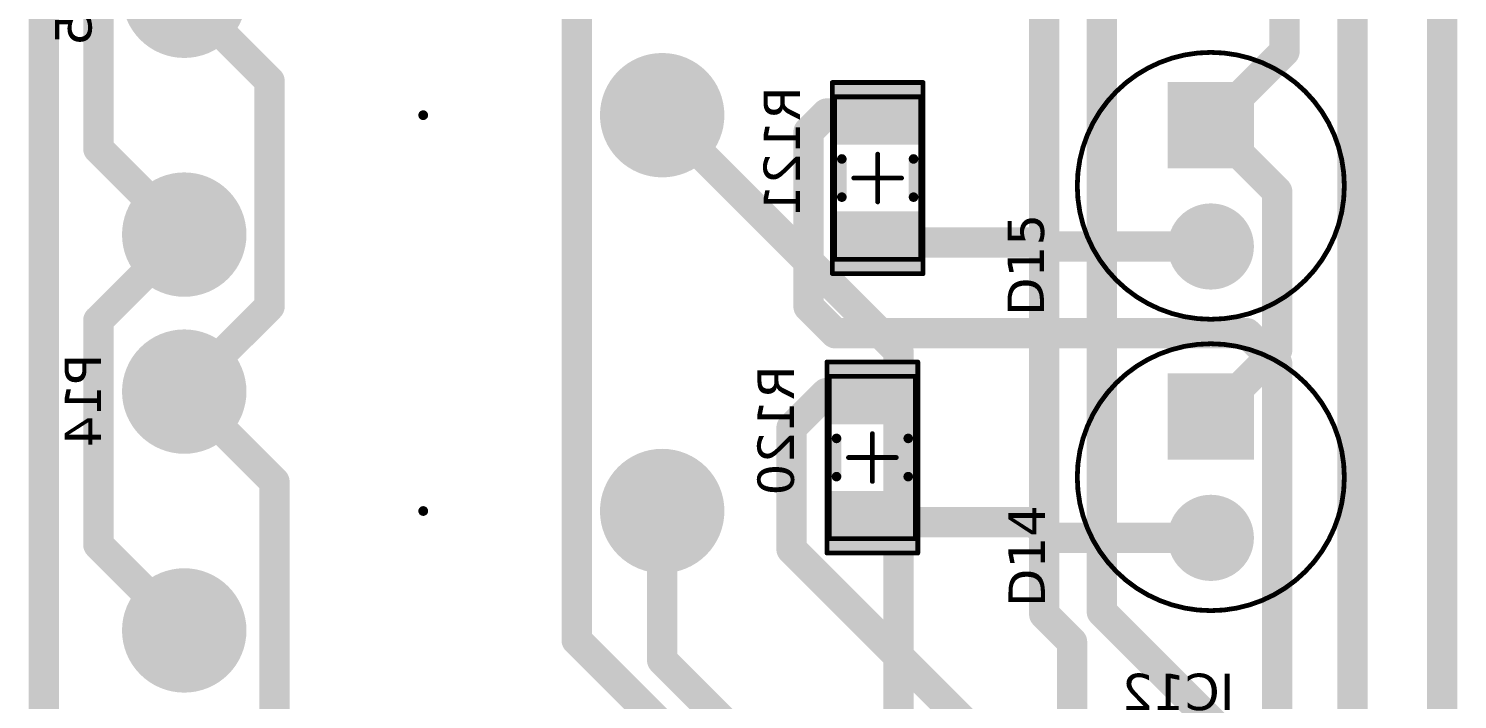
# Model space of a CAD drawing. Header units: millimetres. Extents: x 28 to 434, y 70 to 207.
# Drawn here: x 362.64 to 392.54, y 94.21 to 108.26 of the extents above; entities that cross this region are included whole.
import ezdxf

# ---------------------------------------------------------------- set-up
doc = ezdxf.new("R2010")
doc.units = ezdxf.units.MM
doc.header["$LTSCALE"] = 0.5
doc.layers.get('0').update_dxf_attribs({"color": 250})
for name, color, linetype in [('BottomLayer', 5, 'Continuous'), ('BottomOverlay', 54, 'Continuous'), ('BottomSolder', 6, 'Continuous'), ('Mechanical13', 56, 'Continuous'), ('Mechanical15', 56, 'Continuous'), ('MultiLayer', 9, 'Continuous'), ('TopLayer', 1, 'Continuous'), ('TopOverlay', 2, 'Continuous'), ('TopPaste', 8, 'Continuous'), ('TopSolder', 216, 'Continuous')]:
    doc.layers.add(name, color=color, linetype=linetype)
doc.styles.get("Standard").update_dxf_attribs({"font": 'verdana.ttf'})

# ---------------------------------------------------------------- blocks, each defined once
blk = doc.blocks.new('C1206_16')
at = {"layer": 'Mechanical13', "const_width": 0.1}
for points in [[(-1.7, 0.9), (1.7, 0.9)], [(-1.7, -0.9), (-1.7, 0.9)], [(1.7, -0.9), (1.7, 0.9)], [(-1.7, -0.9), (1.7, -0.9)]]:
    blk.add_lwpolyline(points, dxfattribs=at)
at = {"layer": 'Mechanical13', "const_width": 0.05}
for points in [[(-1.725, 0.9, 1), (-1.675, 0.9, 1)], [(-1.725, 0.9, 1), (-1.675, 0.9, 1)], [(1.675, 0.9, 1), (1.725, 0.9, 1)], [(1.675, 0.9, 1), (1.725, 0.9, 1)], [(-1.725, -0.9, 1), (-1.675, -0.9, 1)], [(-1.725, -0.9, 1), (-1.675, -0.9, 1)], [(1.675, -0.9, 1), (1.725, -0.9, 1)], [(1.675, -0.9, 1), (1.725, -0.9, 1)]]:
    blk.add_lwpolyline(points, format="xyb", close=True, dxfattribs=at)
at = {"layer": 'Mechanical15', "const_width": 0.1}
for points in [[(-2, 0.95), (2, 0.95)], [(-2, -0.95), (-2, 0.95)], [(2, -0.95), (2, 0.95)], [(0, -0.5), (0, 0.5)], [(-0.5, 0), (0.5, 0)], [(-2, -0.95), (2, -0.95)]]:
    blk.add_lwpolyline(points, dxfattribs=at)
at = {"layer": 'Mechanical15', "const_width": 0.05}
for points in [[(-2.025, 0.95, 1), (-1.975, 0.95, 1)], [(-2.025, 0.95, 1), (-1.975, 0.95, 1)], [(1.975, 0.95, 1), (2.025, 0.95, 1)], [(1.975, 0.95, 1), (2.025, 0.95, 1)], [(-0.025, 0.5, 1), (0.025, 0.5, 1)], [(-0.525, 0, 1), (-0.475, 0, 1)], [(0.475, 0, 1), (0.525, 0, 1)], [(-0.025, -0.5, 1), (0.025, -0.5, 1)], [(-2.025, -0.95, 1), (-1.975, -0.95, 1)], [(-2.025, -0.95, 1), (-1.975, -0.95, 1)], [(1.975, -0.95, 1), (2.025, -0.95, 1)], [(1.975, -0.95, 1), (2.025, -0.95, 1)]]:
    blk.add_lwpolyline(points, format="xyb", close=True, dxfattribs=at)
at = {"layer": 'TopLayer'}
for points in [[(-0.8, -0.85), (-0.8, 0.85), (-1.9, -0.85), (-1.9, 0.85)], [(1.9, -0.85), (1.9, 0.85), (0.8, -0.85), (0.8, 0.85)]]:
    blk.add_solid(points, dxfattribs=at)
at = {"layer": 'TopOverlay', "const_width": 0.2}
for points in [[(-0.4, 0.75), (0.4, 0.75)], [(-0.4, -0.75), (0.4, -0.75)]]:
    blk.add_lwpolyline(points, dxfattribs=at)
at = {"layer": 'TopOverlay', "const_width": 0.1}
for points in [[(-0.45, 0.75, 1), (-0.35, 0.75, 1)], [(0.35, 0.75, 1), (0.45, 0.75, 1)], [(-0.45, -0.75, 1), (-0.35, -0.75, 1)], [(0.35, -0.75, 1), (0.45, -0.75, 1)]]:
    blk.add_lwpolyline(points, format="xyb", close=True, dxfattribs=at)
at = {"layer": 'TopPaste'}
for points in [[(-0.8, -0.85), (-0.8, 0.85), (-1.9, -0.85), (-1.9, 0.85)], [(1.9, -0.85), (1.9, 0.85), (0.8, -0.85), (0.8, 0.85)]]:
    blk.add_solid(points, dxfattribs=at)
at = {"layer": 'TopSolder'}
for points in [[(-0.698, -0.952), (-0.698, 0.952), (-2.002, -0.952), (-2.002, 0.952)], [(2.002, -0.952), (2.002, 0.952), (0.698, -0.952), (0.698, 0.952)]]:
    blk.add_solid(points, dxfattribs=at)
blk = doc.blocks.new('C1206_17')
at = {"layer": 'Mechanical13', "const_width": 0.1}
for points in [[(1.7, 0.9), (-1.7, 0.9)], [(-1.7, 0.9), (-1.7, -0.9)], [(1.7, 0.9), (1.7, -0.9)], [(1.7, -0.9), (-1.7, -0.9)]]:
    blk.add_lwpolyline(points, dxfattribs=at)
at = {"layer": 'Mechanical13', "const_width": 0.05}
for points in [[(-1.725, 0.9, 1), (-1.675, 0.9, 1)], [(-1.725, 0.9, 1), (-1.675, 0.9, 1)], [(1.675, 0.9, 1), (1.725, 0.9, 1)], [(1.675, 0.9, 1), (1.725, 0.9, 1)], [(-1.725, -0.9, 1), (-1.675, -0.9, 1)], [(-1.725, -0.9, 1), (-1.675, -0.9, 1)], [(1.675, -0.9, 1), (1.725, -0.9, 1)], [(1.675, -0.9, 1), (1.725, -0.9, 1)]]:
    blk.add_lwpolyline(points, format="xyb", close=True, dxfattribs=at)
at = {"layer": 'Mechanical15', "const_width": 0.1}
for points in [[(2, 0.95), (-2, 0.95)], [(-2, 0.95), (-2, -0.95)], [(2, 0.95), (2, -0.95)], [(0, 0.5), (0, -0.5)], [(0.5, 0), (-0.5, 0)], [(2, -0.95), (-2, -0.95)]]:
    blk.add_lwpolyline(points, dxfattribs=at)
at = {"layer": 'Mechanical15', "const_width": 0.05}
for points in [[(-2.025, 0.95, 1), (-1.975, 0.95, 1)], [(-2.025, 0.95, 1), (-1.975, 0.95, 1)], [(1.975, 0.95, 1), (2.025, 0.95, 1)], [(1.975, 0.95, 1), (2.025, 0.95, 1)], [(-0.025, 0.5, 1), (0.025, 0.5, 1)], [(-0.525, 0, 1), (-0.475, 0, 1)], [(0.475, 0, 1), (0.525, 0, 1)], [(-0.025, -0.5, 1), (0.025, -0.5, 1)], [(-2.025, -0.95, 1), (-1.975, -0.95, 1)], [(-2.025, -0.95, 1), (-1.975, -0.95, 1)], [(1.975, -0.95, 1), (2.025, -0.95, 1)], [(1.975, -0.95, 1), (2.025, -0.95, 1)]]:
    blk.add_lwpolyline(points, format="xyb", close=True, dxfattribs=at)
at = {"layer": 'TopLayer'}
for points in [[(-0.8, -0.85), (-0.8, 0.85), (-1.9, -0.85), (-1.9, 0.85)], [(1.9, -0.85), (1.9, 0.85), (0.8, -0.85), (0.8, 0.85)]]:
    blk.add_solid(points, dxfattribs=at)
at = {"layer": 'TopOverlay', "const_width": 0.2}
for points in [[(0.4, 0.75), (-0.4, 0.75)], [(0.4, -0.75), (-0.4, -0.75)]]:
    blk.add_lwpolyline(points, dxfattribs=at)
at = {"layer": 'TopOverlay', "const_width": 0.1}
for points in [[(-0.45, 0.75, 1), (-0.35, 0.75, 1)], [(0.35, 0.75, 1), (0.45, 0.75, 1)], [(-0.45, -0.75, 1), (-0.35, -0.75, 1)], [(0.35, -0.75, 1), (0.45, -0.75, 1)]]:
    blk.add_lwpolyline(points, format="xyb", close=True, dxfattribs=at)
at = {"layer": 'TopPaste'}
for points in [[(-0.8, -0.85), (-0.8, 0.85), (-1.9, -0.85), (-1.9, 0.85)], [(1.9, -0.85), (1.9, 0.85), (0.8, -0.85), (0.8, 0.85)]]:
    blk.add_solid(points, dxfattribs=at)
at = {"layer": 'TopSolder'}
for points in [[(-0.698, -0.952), (-0.698, 0.952), (-2.002, -0.952), (-2.002, 0.952)], [(2.002, -0.952), (2.002, 0.952), (0.698, -0.952), (0.698, 0.952)]]:
    blk.add_solid(points, dxfattribs=at)
blk = doc.blocks.new('TRIMMER_61')
at = {"layer": 'BottomLayer', "const_width": 1.2}
for points in [[(-0.6, 5, 1), (0.6, 5, 1)], [(-3.1, -5, 1), (-1.9, -5, 1)], [(1.9, -5, 1), (3.1, -5, 1)]]:
    blk.add_lwpolyline(points, format="xyb", close=True, dxfattribs=at)
at = {"layer": 'BottomSolder'}
for points, const_width in [([(-0.651, 5, 1), (0.651, 5, 1)], 1.302), ([(-0.051, 0, 1), (0.051, 0, 1)], 0.102), ([(-3.151, -5, 1), (-1.849, -5, 1)], 1.302), ([(1.849, -5, 1), (3.151, -5, 1)], 1.302)]:
    blk.add_lwpolyline(points, format="xyb", close=True, dxfattribs=dict(at, const_width=const_width))
at = {"layer": 'MultiLayer', "const_width": 1.2}
for points in [[(-0.6, 5, 1), (0.6, 5, 1)], [(-3.1, -5, 1), (-1.9, -5, 1)], [(1.9, -5, 1), (3.1, -5, 1)]]:
    blk.add_lwpolyline(points, format="xyb", close=True, dxfattribs=at)
at = {"layer": 'TopLayer', "const_width": 1.2}
for points in [[(-0.6, 5, 1), (0.6, 5, 1)], [(-3.1, -5, 1), (-1.9, -5, 1)], [(1.9, -5, 1), (3.1, -5, 1)]]:
    blk.add_lwpolyline(points, format="xyb", close=True, dxfattribs=at)
at = {"layer": 'TopSolder'}
for points, const_width in [([(-0.651, 5, 1), (0.651, 5, 1)], 1.302), ([(-0.051, 0, 1), (0.051, 0, 1)], 0.102), ([(-3.151, -5, 1), (-1.849, -5, 1)], 1.302), ([(1.849, -5, 1), (3.151, -5, 1)], 1.302)]:
    blk.add_lwpolyline(points, format="xyb", close=True, dxfattribs=dict(at, const_width=const_width))
blk = doc.blocks.new('TRIMMER_62')
at = {"layer": 'BottomLayer', "const_width": 1.2}
for points in [[(-0.6, 5, 1), (0.6, 5, 1)], [(-3.1, -5, 1), (-1.9, -5, 1)], [(1.9, -5, 1), (3.1, -5, 1)]]:
    blk.add_lwpolyline(points, format="xyb", close=True, dxfattribs=at)
at = {"layer": 'BottomSolder'}
for points, const_width in [([(-0.651, 5, 1), (0.651, 5, 1)], 1.302), ([(-0.051, 0, 1), (0.051, 0, 1)], 0.102), ([(-3.151, -5, 1), (-1.849, -5, 1)], 1.302), ([(1.849, -5, 1), (3.151, -5, 1)], 1.302)]:
    blk.add_lwpolyline(points, format="xyb", close=True, dxfattribs=dict(at, const_width=const_width))
at = {"layer": 'MultiLayer', "const_width": 1.2}
for points in [[(-0.6, 5, 1), (0.6, 5, 1)], [(-3.1, -5, 1), (-1.9, -5, 1)], [(1.9, -5, 1), (3.1, -5, 1)]]:
    blk.add_lwpolyline(points, format="xyb", close=True, dxfattribs=at)
at = {"layer": 'TopLayer', "const_width": 1.2}
for points in [[(-0.6, 5, 1), (0.6, 5, 1)], [(-3.1, -5, 1), (-1.9, -5, 1)], [(1.9, -5, 1), (3.1, -5, 1)]]:
    blk.add_lwpolyline(points, format="xyb", close=True, dxfattribs=at)
at = {"layer": 'TopSolder'}
for points, const_width in [([(-0.651, 5, 1), (0.651, 5, 1)], 1.302), ([(-0.051, 0, 1), (0.051, 0, 1)], 0.102), ([(-3.151, -5, 1), (-1.849, -5, 1)], 1.302), ([(1.849, -5, 1), (3.151, -5, 1)], 1.302)]:
    blk.add_lwpolyline(points, format="xyb", close=True, dxfattribs=dict(at, const_width=const_width))
blk = doc.blocks.new('LED_B_75')
at = {"layer": 'BottomLayer', "const_width": 0.8}
blk.add_lwpolyline([(2.14, 0, 1), (2.94, 0, 1)], format="xyb", close=True, dxfattribs=at)
at = {"layer": 'BottomLayer'}
blk.add_solid([(-0.8, -0.8), (0.8, -0.8), (-0.8, 0.8), (0.8, 0.8)], dxfattribs=at)
at = {"layer": 'BottomOverlay'}
for points, const_width in [([(4.064, 0, 1), (-1.524, 0, 1)], 0.1), ([(-1.549, 0, 1), (-1.499, 0, 1)], 0.05), ([(4.039, 0, 1), (4.089, 0, 1)], 0.05)]:
    blk.add_lwpolyline(points, format="xyb", close=True, dxfattribs=dict(at, const_width=const_width))
at = {"layer": 'BottomSolder', "const_width": 0.902}
blk.add_lwpolyline([(2.089, 0, 1), (2.991, 0, 1)], format="xyb", close=True, dxfattribs=at)
at = {"layer": 'BottomSolder'}
blk.add_solid([(-0.902, -0.902), (0.902, -0.902), (-0.902, 0.902), (0.902, 0.902)], dxfattribs=at)
at = {"layer": 'MultiLayer', "const_width": 0.8}
blk.add_lwpolyline([(2.14, 0, 1), (2.94, 0, 1)], format="xyb", close=True, dxfattribs=at)
at = {"layer": 'MultiLayer'}
blk.add_solid([(-0.8, -0.8), (0.8, -0.8), (-0.8, 0.8), (0.8, 0.8)], dxfattribs=at)
at = {"layer": 'TopLayer', "const_width": 0.8}
blk.add_lwpolyline([(2.14, 0, 1), (2.94, 0, 1)], format="xyb", close=True, dxfattribs=at)
at = {"layer": 'TopLayer'}
blk.add_solid([(-0.8, -0.8), (0.8, -0.8), (-0.8, 0.8), (0.8, 0.8)], dxfattribs=at)
at = {"layer": 'TopSolder', "const_width": 0.902}
blk.add_lwpolyline([(2.089, 0, 1), (2.991, 0, 1)], format="xyb", close=True, dxfattribs=at)
at = {"layer": 'TopSolder'}
blk.add_solid([(-0.902, -0.902), (0.902, -0.902), (-0.902, 0.902), (0.902, 0.902)], dxfattribs=at)
blk = doc.blocks.new('LED_B_76')
at = {"layer": 'BottomLayer', "const_width": 0.8}
blk.add_lwpolyline([(2.14, 0, 1), (2.94, 0, 1)], format="xyb", close=True, dxfattribs=at)
at = {"layer": 'BottomLayer'}
blk.add_solid([(-0.8, -0.8), (0.8, -0.8), (-0.8, 0.8), (0.8, 0.8)], dxfattribs=at)
at = {"layer": 'BottomOverlay'}
for points, const_width in [([(4.064, 0, 1), (-1.524, 0, 1)], 0.1), ([(-1.549, 0, 1), (-1.499, 0, 1)], 0.05), ([(4.039, 0, 1), (4.089, 0, 1)], 0.05)]:
    blk.add_lwpolyline(points, format="xyb", close=True, dxfattribs=dict(at, const_width=const_width))
at = {"layer": 'BottomSolder', "const_width": 0.902}
blk.add_lwpolyline([(2.089, 0, 1), (2.991, 0, 1)], format="xyb", close=True, dxfattribs=at)
at = {"layer": 'BottomSolder'}
blk.add_solid([(-0.902, -0.902), (0.902, -0.902), (-0.902, 0.902), (0.902, 0.902)], dxfattribs=at)
at = {"layer": 'MultiLayer', "const_width": 0.8}
blk.add_lwpolyline([(2.14, 0, 1), (2.94, 0, 1)], format="xyb", close=True, dxfattribs=at)
at = {"layer": 'MultiLayer'}
blk.add_solid([(-0.8, -0.8), (0.8, -0.8), (-0.8, 0.8), (0.8, 0.8)], dxfattribs=at)
at = {"layer": 'TopLayer', "const_width": 0.8}
blk.add_lwpolyline([(2.14, 0, 1), (2.94, 0, 1)], format="xyb", close=True, dxfattribs=at)
at = {"layer": 'TopLayer'}
blk.add_solid([(-0.8, -0.8), (0.8, -0.8), (-0.8, 0.8), (0.8, 0.8)], dxfattribs=at)
at = {"layer": 'TopSolder', "const_width": 0.902}
blk.add_lwpolyline([(2.089, 0, 1), (2.991, 0, 1)], format="xyb", close=True, dxfattribs=at)
at = {"layer": 'TopSolder'}
blk.add_solid([(-0.902, -0.902), (0.902, -0.902), (-0.902, 0.902), (0.902, 0.902)], dxfattribs=at)
blk = doc.blocks.new('summing_circuit_1')
at = {"layer": 'BottomLayer', "const_width": 0.635}
for points in [[(122.98, 107.696), (127.762, 107.696)], [(127.762, 107.696), (129.558, 105.9)], [(129.558, 105.9), (131.354, 107.696)], [(131.354, 107.696), (136.049, 107.696)], [(136.049, 107.696), (137.845, 105.9)], [(124.558, 105.9), (126.343, 104.115)], [(131.06, 104.115), (132.845, 105.9)], [(126.343, 104.115), (131.06, 104.115)], [(41.344, 97.688), (138.049, 97.688)], [(138.049, 97.688), (141.961, 93.777)], [(127.058, 95.9), (132, 90.957)], [(135.345, 95.9), (138.466, 95.9)], [(138.466, 95.9), (143.078, 91.288)], [(132, 90.957), (140.368, 90.957)], [(118.341, 87.906), (137.506, 87.906)], [(137.506, 87.906), (138.087, 87.325)], [(138.087, 87.325), (145.009, 87.325)], [(120.7, 86.7), (137.455, 86.7)], [(137.455, 86.7), (139.903, 84.252)], [(125.726, 82.88), (127.267, 84.421)], [(127.267, 84.421), (128.656, 83.033)], [(131.978, 83.033), (133.367, 84.421)], [(122.459, 82.88), (125.726, 82.88)], [(128.656, 83.033), (131.978, 83.033)], [(110.642, 81.458), (140.517, 81.458)]]:
    blk.add_lwpolyline(points, dxfattribs=at)
at = {"layer": 'BottomLayer', "const_width": 0.318}
for points in [[(127.603, 107.696, 1), (127.921, 107.696, 1)], [(127.603, 107.696, 1), (127.921, 107.696, 1)], [(131.195, 107.696, 1), (131.513, 107.696, 1)], [(131.195, 107.696, 1), (131.513, 107.696, 1)], [(135.89, 107.696, 1), (136.208, 107.696, 1)], [(135.89, 107.696, 1), (136.208, 107.696, 1)], [(129.399, 105.9, 1), (129.717, 105.9, 1)], [(129.399, 105.9, 1), (129.717, 105.9, 1)], [(132.686, 105.9, 1), (133.004, 105.9, 1)], [(137.686, 105.9, 1), (138.004, 105.9, 1)], [(126.185, 104.115, 1), (126.502, 104.115, 1)], [(126.185, 104.115, 1), (126.502, 104.115, 1)], [(130.901, 104.115, 1), (131.218, 104.115, 1)], [(130.901, 104.115, 1), (131.218, 104.115, 1)], [(137.89, 97.688, 1), (138.208, 97.688, 1)], [(137.89, 97.688, 1), (138.208, 97.688, 1)], [(126.899, 95.9, 1), (127.217, 95.9, 1)], [(135.186, 95.9, 1), (135.504, 95.9, 1)], [(138.307, 95.9, 1), (138.625, 95.9, 1)], [(138.307, 95.9, 1), (138.625, 95.9, 1)], [(131.842, 90.957, 1), (132.159, 90.957, 1)], [(131.842, 90.957, 1), (132.159, 90.957, 1)], [(137.347, 87.906, 1), (137.664, 87.906, 1)], [(137.347, 87.906, 1), (137.664, 87.906, 1)], [(137.928, 87.325, 1), (138.246, 87.325, 1)], [(137.928, 87.325, 1), (138.246, 87.325, 1)], [(137.296, 86.7, 1), (137.614, 86.7, 1)], [(137.296, 86.7, 1), (137.614, 86.7, 1)], [(127.108, 84.421, 1), (127.426, 84.421, 1)], [(127.108, 84.421, 1), (127.426, 84.421, 1)], [(133.208, 84.421, 1), (133.526, 84.421, 1)], [(125.567, 82.88, 1), (125.885, 82.88, 1)], [(125.567, 82.88, 1), (125.885, 82.88, 1)], [(128.497, 83.033, 1), (128.814, 83.033, 1)], [(128.497, 83.033, 1), (128.814, 83.033, 1)], [(131.819, 83.033, 1), (132.137, 83.033, 1)], [(131.819, 83.033, 1), (132.137, 83.033, 1)]]:
    blk.add_lwpolyline(points, format="xyb", close=True, dxfattribs=at)
at = {"layer": 'TopLayer', "const_width": 0.635}
for points in [[(120.574, 108.839), (153.06, 108.839)], [(132.845, 105.9), (134.732, 104.013)], [(134.732, 104.013), (139.751, 104.013)], [(132.875, 92.464), (133.604, 93.193)], [(133.604, 93.193), (136.144, 93.193)], [(136.144, 93.193), (142.723, 86.614)], [(127.024, 92.456), (127.405, 92.837)], [(127.405, 92.837), (131.064, 92.837)], [(131.064, 92.837), (131.623, 92.278)], [(127.024, 91.391), (127.024, 92.456)], [(132.875, 91.502), (132.875, 92.464)], [(131.623, 83.668), (131.623, 92.278)], [(135.575, 88.114), (135.575, 91.502)], [(129.724, 87.942), (129.724, 91.391)], [(129.724, 87.942), (129.807, 87.859)], [(135.575, 88.114), (135.907, 87.782)], [(129.807, 84.421), (129.807, 87.859)], [(135.907, 84.421), (135.907, 87.782)], [(131.623, 83.668), (132.258, 83.033)], [(132.258, 83.033), (151.654, 83.033)], [(120.701, 79.578), (148.2, 79.578)]]:
    blk.add_lwpolyline(points, dxfattribs=at)
at = {"layer": 'TopLayer', "const_width": 0.318}
for points in [[(132.686, 105.9, 1), (133.004, 105.9, 1)], [(134.573, 104.013, 1), (134.891, 104.013, 1)], [(134.573, 104.013, 1), (134.891, 104.013, 1)], [(133.445, 93.193, 1), (133.763, 93.193, 1)], [(133.445, 93.193, 1), (133.763, 93.193, 1)], [(135.985, 93.193, 1), (136.303, 93.193, 1)], [(135.985, 93.193, 1), (136.303, 93.193, 1)], [(127.246, 92.837, 1), (127.563, 92.837, 1)], [(127.246, 92.837, 1), (127.563, 92.837, 1)], [(130.905, 92.837, 1), (131.223, 92.837, 1)], [(130.905, 92.837, 1), (131.223, 92.837, 1)], [(126.865, 92.456, 1), (127.182, 92.456, 1)], [(126.865, 92.456, 1), (127.182, 92.456, 1)], [(132.717, 92.464, 1), (133.034, 92.464, 1)], [(132.717, 92.464, 1), (133.034, 92.464, 1)], [(131.464, 92.278, 1), (131.782, 92.278, 1)], [(131.464, 92.278, 1), (131.782, 92.278, 1)], [(132.717, 91.502, 1), (133.034, 91.502, 1)], [(135.417, 91.502, 1), (135.734, 91.502, 1)], [(126.865, 91.391, 1), (127.182, 91.391, 1)], [(129.565, 91.391, 1), (129.882, 91.391, 1)], [(129.565, 87.942, 1), (129.882, 87.942, 1)], [(129.565, 87.942, 1), (129.882, 87.942, 1)], [(135.417, 88.114, 1), (135.734, 88.114, 1)], [(135.417, 88.114, 1), (135.734, 88.114, 1)], [(129.648, 87.859, 1), (129.966, 87.859, 1)], [(129.648, 87.859, 1), (129.966, 87.859, 1)], [(135.748, 87.782, 1), (136.066, 87.782, 1)], [(135.748, 87.782, 1), (136.066, 87.782, 1)], [(129.648, 84.421, 1), (129.966, 84.421, 1)], [(135.748, 84.421, 1), (136.066, 84.421, 1)], [(131.464, 83.668, 1), (131.782, 83.668, 1)], [(131.464, 83.668, 1), (131.782, 83.668, 1)], [(132.099, 83.033, 1), (132.417, 83.033, 1)], [(132.099, 83.033, 1), (132.417, 83.033, 1)]]:
    blk.add_lwpolyline(points, format="xyb", close=True, dxfattribs=at)
at = {"rotation": 180}
for name, p in [('TRIMMER_61', (127.058, 100.9)), ('TRIMMER_62', (135.345, 100.9)), ('C1206_17', (134.225, 91.502))]:
    blk.add_blockref(name, p, dxfattribs=at)
for name, p in [('C1206_16', (128.374, 91.391)), ('LED_B_75', (127.267, 84.421)), ('LED_B_76', (133.367, 84.421))]:
    blk.add_blockref(name, p)
at = {"layer": 'BottomOverlay', "text_generation_flag": 2}
for s, p in [('D15', (131.259, 87.912)), ('D14', (137.355, 87.892))]:
    blk.add_text(s, height=0.762, dxfattribs=at).set_placement(p)
at = {"layer": 'TopOverlay'}
for s, p in [('P15', (123.655, 107.84)), ('P14', (132.055, 107.64)), ('R120', (132.299, 93.145)), ('R121', (126.457, 93.018))]:
    blk.add_text(s, height=0.762, dxfattribs=at).set_placement(p)
blk.add_text('IC12', height=0.762, rotation=90, dxfattribs=at).set_placement((139.513, 83.926))

msp = doc.modelspace()

# ---------------------------------------------------------------- block references
at = {"linetype": 'Continuous', "extrusion": (2.09798e-15, 0, -1), "rotation": 270}
msp.add_blockref('summing_circuit_1', (-471.8, 233.504, 23.731), dxfattribs=at)

doc.saveas('drawing.dxf')
